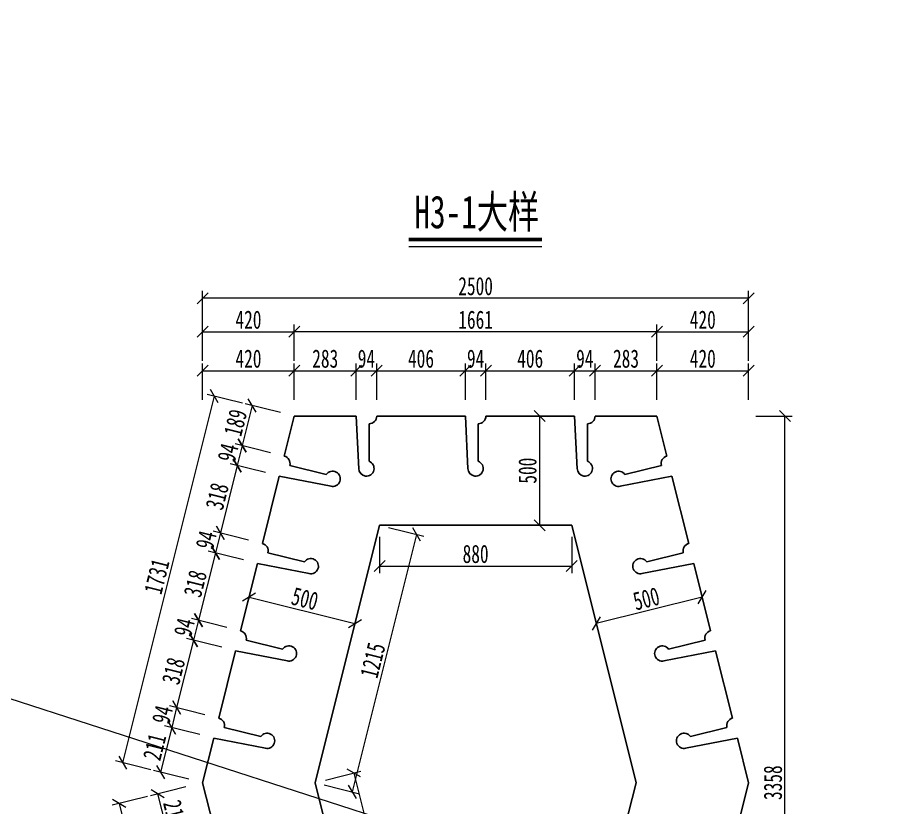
# Model space of a CAD drawing. Header units: millimetres. Extents: x -411717 to -116098, y 0 to 693159.
# Drawn here: x -178151 to -174197, y 381032 to 384653 of the extents above; entities that cross this region are included whole.
import ezdxf

# ---------------------------------------------------------------- set-up
doc = ezdxf.new("R2010")
doc.units = ezdxf.units.MM
doc.header["$LTSCALE"] = 2
doc.header["$PDMODE"] = 3
doc.header["$PDSIZE"] = -10
doc.layers.get('Defpoints').update_dxf_attribs({"color": 8, "lineweight": 9})
for name, color, linetype, lineweight in [('加粗线', 6, 'Continuous', 25), ('标注', 4, 'Continuous', 13), ('细线', 4, 'Continuous', 15), ('钢板粗线', 1, 'Continuous', 25)]:
    doc.layers.add(name, color=color, linetype=linetype, lineweight=lineweight)
doc.styles.add('111', font='仿宋_GB2312.ttf', dxfattribs={"width": 0.7})
doc.styles.get("Standard").update_dxf_attribs({"font": '仿宋_GB2312.ttf'})
doc.dimstyles.new('200', dxfattribs={"dimscale": 0, "dimtxt": 2.5, "dimasz": 1.5, "dimexe": 1, "dimexo": 1, "dimgap": 0.4, "dimtad": 1, "dimdec": 0, "dimdsep": 46, "dimtxsty": '111', "dimblk": 'OBLIQUE', "dimcen": 0, "dimclrd": 256, "dimclre": 256, "dimclrt": 256, "dimadec": 1, "dimazin": 2, "dimtfac": 1, "dimtdec": 0, "dimtmove": 2, "dimatfit": 3, "dimfxl": 4, "dimfxlon": 1, "dimtolj": 1, "dimlwd": -1, "dimlwe": -1, "dimarcsym": 0})

# ---------------------------------------------------------------- blocks, each defined once
blk = doc.blocks.new('_Oblique')
at = {"color": 0, "linetype": 'ByBlock', "lineweight": -2}
blk.add_line((-0.5, -0.5), (0.5, 0.5), dxfattribs=at)
blk = doc.blocks.new('*D279')
at = {"layer": 'Defpoints', "color": 0, "transparency": 16777216}
for p in [(-176928.4, 382642.6), (-177143.9, 382599.6), (-176951.2, 382551.4)]:
    blk.add_point(p, dxfattribs=at)
at = {"layer": '标注', "transparency": 16777216}
for p, q in [((-176991.7, 382658.4), (-177153.4, 382698.9)), ((-177121.1, 382690.8), (-177143.9, 382599.6)), ((-177014.5, 382567.2), (-177176.2, 382607.7))]:
    blk.add_line(p, q, dxfattribs=at)
at = {"layer": '标注', "transparency": 16777216, "xscale": 50.00000000000006, "yscale": 50.00000000000006, "zscale": 50.00000000000006}
for p, rotation in [((-177121.1, 382690.8), 75.96375653209934), ((-177143.9, 382599.6), 255.9637565320993)]:
    blk.add_blockref('_Oblique', p, dxfattribs=dict(at, rotation=rotation))
at = {"layer": '标注', "transparency": 16777216, "insert": (-177185.8, 382658.5), "char_height": 83.33, "attachment_point": 5, "rotation": 75.9638, "style": '111'}
blk.add_mtext('\\A1;94', dxfattribs=at)
blk = doc.blocks.new('*D280')
at = {"layer": 'Defpoints', "color": 0, "transparency": 16777216}
for p in [(-176951.2, 382551.4), (-177221.1, 382290.8), (-177028.4, 382242.6)]:
    blk.add_point(p, dxfattribs=at)
at = {"layer": '标注', "transparency": 16777216}
for p, q in [((-177143.9, 382599.6), (-177221.1, 382290.8)), ((-177014.5, 382567.2), (-177176.2, 382607.7)), ((-177091.7, 382258.4), (-177253.4, 382298.9))]:
    blk.add_line(p, q, dxfattribs=at)
at = {"layer": '标注', "transparency": 16777216, "xscale": 50.00000000000006, "yscale": 50.00000000000006, "zscale": 50.00000000000006}
for p, rotation in [((-177143.9, 382599.6), 75.96375653264778), ((-177221.1, 382290.8), 255.9637565326478)]:
    blk.add_blockref('_Oblique', p, dxfattribs=dict(at, rotation=rotation))
at = {"layer": '标注', "transparency": 16777216, "insert": (-177235.8, 382458.5), "char_height": 83.33, "attachment_point": 5, "rotation": 75.9638, "style": '111'}
blk.add_mtext('\\A1;318', dxfattribs=at)
blk = doc.blocks.new('*D281')
at = {"layer": 'Defpoints', "color": 0, "transparency": 16777216}
for p in [(-177028.4, 382242.6), (-177243.9, 382199.6), (-177051.2, 382151.4)]:
    blk.add_point(p, dxfattribs=at)
at = {"layer": '标注', "transparency": 16777216}
for p, q in [((-177091.7, 382258.4), (-177253.4, 382298.9)), ((-177221.1, 382290.8), (-177243.9, 382199.6)), ((-177114.5, 382167.2), (-177276.2, 382207.7))]:
    blk.add_line(p, q, dxfattribs=at)
at = {"layer": '标注', "transparency": 16777216, "xscale": 50.00000000000006, "yscale": 50.00000000000006, "zscale": 50.00000000000006}
for p, rotation in [((-177221.1, 382290.8), 75.9637565320907), ((-177243.9, 382199.6), 255.9637565320907)]:
    blk.add_blockref('_Oblique', p, dxfattribs=dict(at, rotation=rotation))
at = {"layer": '标注', "transparency": 16777216, "insert": (-177285.8, 382258.5), "char_height": 83.33, "attachment_point": 5, "rotation": 75.9638, "style": '111'}
blk.add_mtext('\\A1;94', dxfattribs=at)
blk = doc.blocks.new('*D282')
at = {"layer": 'Defpoints', "color": 0, "transparency": 16777216}
for p in [(-177051.2, 382151.4), (-177321.1, 381890.8), (-177128.4, 381842.6)]:
    blk.add_point(p, dxfattribs=at)
at = {"layer": '标注', "transparency": 16777216}
for p, q in [((-177243.9, 382199.6), (-177321.1, 381890.8)), ((-177114.5, 382167.2), (-177276.2, 382207.7)), ((-177191.7, 381858.4), (-177353.4, 381898.9))]:
    blk.add_line(p, q, dxfattribs=at)
at = {"layer": '标注', "transparency": 16777216, "xscale": 50.00000000000006, "yscale": 50.00000000000006, "zscale": 50.00000000000006}
for p, rotation in [((-177243.9, 382199.6), 75.9637565320684), ((-177321.1, 381890.8), 255.9637565320684)]:
    blk.add_blockref('_Oblique', p, dxfattribs=dict(at, rotation=rotation))
at = {"layer": '标注', "transparency": 16777216, "insert": (-177335.8, 382058.5), "char_height": 83.33, "attachment_point": 5, "rotation": 75.9638, "style": '111'}
blk.add_mtext('\\A1;318', dxfattribs=at)
blk = doc.blocks.new('*D283')
at = {"layer": 'Defpoints', "color": 0, "transparency": 16777216}
for p in [(-177128.4, 381842.6), (-177343.9, 381799.6), (-177151.2, 381751.4)]:
    blk.add_point(p, dxfattribs=at)
at = {"layer": '标注', "transparency": 16777216}
for p, q in [((-177191.7, 381858.4), (-177353.4, 381898.9)), ((-177321.1, 381890.8), (-177343.9, 381799.6)), ((-177214.5, 381767.2), (-177376.2, 381807.7))]:
    blk.add_line(p, q, dxfattribs=at)
at = {"layer": '标注', "transparency": 16777216, "xscale": 50.00000000000006, "yscale": 50.00000000000006, "zscale": 50.00000000000006}
for p, rotation in [((-177321.1, 381890.8), 75.96375653219398), ((-177343.9, 381799.6), 255.963756532194)]:
    blk.add_blockref('_Oblique', p, dxfattribs=dict(at, rotation=rotation))
at = {"layer": '标注', "transparency": 16777216, "insert": (-177385.8, 381858.5), "char_height": 83.33, "attachment_point": 5, "rotation": 75.9638, "style": '111'}
blk.add_mtext('\\A1;94', dxfattribs=at)
blk = doc.blocks.new('*D284')
at = {"layer": 'Defpoints', "color": 0, "transparency": 16777216}
for p in [(-177151.2, 381751.4), (-177421.1, 381490.8), (-177228.4, 381442.6)]:
    blk.add_point(p, dxfattribs=at)
at = {"layer": '标注', "transparency": 16777216}
for p, q in [((-177343.9, 381799.6), (-177421.1, 381490.8)), ((-177214.5, 381767.2), (-177376.2, 381807.7)), ((-177291.7, 381458.4), (-177453.4, 381498.9))]:
    blk.add_line(p, q, dxfattribs=at)
at = {"layer": '标注', "transparency": 16777216, "xscale": 50.00000000000006, "yscale": 50.00000000000006, "zscale": 50.00000000000006}
for p, rotation in [((-177343.9, 381799.6), 75.9637565320405), ((-177421.1, 381490.8), 255.9637565320405)]:
    blk.add_blockref('_Oblique', p, dxfattribs=dict(at, rotation=rotation))
at = {"layer": '标注', "transparency": 16777216, "insert": (-177435.8, 381658.5), "char_height": 83.33, "attachment_point": 5, "rotation": 75.9638, "style": '111'}
blk.add_mtext('\\A1;318', dxfattribs=at)
blk = doc.blocks.new('*D285')
at = {"layer": 'Defpoints', "color": 0, "transparency": 16777216}
for p in [(-177228.4, 381442.6), (-177443.9, 381399.6), (-177251.2, 381351.4)]:
    blk.add_point(p, dxfattribs=at)
at = {"layer": '标注', "transparency": 16777216}
for p, q in [((-177291.7, 381458.4), (-177453.4, 381498.9)), ((-177421.1, 381490.8), (-177443.9, 381399.6)), ((-177314.5, 381367.2), (-177476.2, 381407.7))]:
    blk.add_line(p, q, dxfattribs=at)
at = {"layer": '标注', "transparency": 16777216, "xscale": 50.00000000000006, "yscale": 50.00000000000006, "zscale": 50.00000000000006}
for p, rotation in [((-177421.1, 381490.8), 75.96375653208214), ((-177443.9, 381399.6), 255.9637565320821)]:
    blk.add_blockref('_Oblique', p, dxfattribs=dict(at, rotation=rotation))
at = {"layer": '标注', "transparency": 16777216, "insert": (-177485.8, 381458.5), "char_height": 83.33, "attachment_point": 5, "rotation": 75.9638, "style": '111'}
blk.add_mtext('\\A1;94', dxfattribs=at)
blk = doc.blocks.new('*D278')
at = {"layer": 'Defpoints', "color": 0, "transparency": 16777216}
for p in [(-177251.2, 381351.4), (-177495, 381195.2), (-177302.3, 381147)]:
    blk.add_point(p, dxfattribs=at)
at = {"layer": '标注', "transparency": 16777216}
for p, q in [((-177314.5, 381367.2), (-177476.2, 381407.7)), ((-177443.9, 381399.6), (-177495, 381195.2)), ((-177365.6, 381162.8), (-177527.3, 381203.3))]:
    blk.add_line(p, q, dxfattribs=at)
at = {"layer": '标注', "transparency": 16777216, "xscale": 50.00000000000006, "yscale": 50.00000000000006, "zscale": 50.00000000000006}
for p, rotation in [((-177443.9, 381399.6), 75.96375653207352), ((-177495, 381195.2), 255.9637565320735)]:
    blk.add_blockref('_Oblique', p, dxfattribs=dict(at, rotation=rotation))
at = {"layer": '标注', "transparency": 16777216, "insert": (-177522.8, 381310.7), "char_height": 83.33, "attachment_point": 5, "rotation": 75.9638, "style": '111'}
blk.add_mtext('\\A1;211', dxfattribs=at)
blk = doc.blocks.new('*D286')
at = {"layer": 'Defpoints', "color": 0, "transparency": 16777216}
for p in [(-177302.3, 381147), (-177251.2, 380942.6), (-177457.1, 380891.1)]:
    blk.add_point(p, dxfattribs=at)
at = {"layer": '标注', "transparency": 16777216}
for p, q in [((-177378.8, 381127.9), (-177540.5, 381087.4)), ((-177508.2, 381095.5), (-177457.1, 380891.1)), ((-177327.7, 380923.5), (-177489.4, 380883))]:
    blk.add_line(p, q, dxfattribs=at)
at = {"layer": '标注', "transparency": 16777216, "xscale": 49.99999999999993, "yscale": 49.99999999999993, "zscale": 49.99999999999993}
for p, rotation in [((-177508.2, 381095.5), 104.0362434674504), ((-177457.1, 380891.1), 284.0362434674504)]:
    blk.add_blockref('_Oblique', p, dxfattribs=dict(at, rotation=rotation))
at = {"layer": '标注', "transparency": 16777216, "insert": (-177429.3, 381006.7), "char_height": 83.33, "attachment_point": 5, "rotation": 284.0362, "style": '111'}
blk.add_mtext('\\A1;211', dxfattribs=at)
blk = doc.blocks.new('*D325')
at = {"layer": 'Defpoints', "color": 0, "transparency": 16777216}
for p in [(-176505.3, 383033.7), (-176599.3, 382826), (-176505.3, 382826)]:
    blk.add_point(p, dxfattribs=at)
at = {"layer": '标注', "transparency": 16777216}
for p, q in [((-176599.3, 382900.4), (-176599.3, 383067)), ((-176505.3, 382900.4), (-176505.3, 383067)), ((-176599.3, 383033.7), (-176505.3, 383033.7))]:
    blk.add_line(p, q, dxfattribs=at)
at = {"layer": '标注', "transparency": 16777216, "xscale": 50.00000000000006, "yscale": 50.00000000000006, "zscale": 50.00000000000006, "rotation": 180}
blk.add_blockref('_Oblique', (-176599.3, 383033.7), dxfattribs=at)
at = {"layer": '标注', "transparency": 16777216, "xscale": 50.00000000000006, "yscale": 50.00000000000006, "zscale": 50.00000000000006}
blk.add_blockref('_Oblique', (-176505.3, 383033.7), dxfattribs=at)
at = {"layer": '标注', "transparency": 16777216, "insert": (-176552.3, 383088.7), "char_height": 83.33, "attachment_point": 5, "style": '111'}
blk.add_mtext('\\A1;94', dxfattribs=at)
blk = doc.blocks.new('*D326')
at = {"layer": 'Defpoints', "color": 0, "transparency": 16777216}
for p in [(-176099.3, 383033.7), (-176505.3, 382826), (-176099.3, 382826)]:
    blk.add_point(p, dxfattribs=at)
at = {"layer": '标注', "transparency": 16777216}
for p, q in [((-176505.3, 382900.4), (-176505.3, 383067)), ((-176099.3, 382900.4), (-176099.3, 383067)), ((-176505.3, 383033.7), (-176099.3, 383033.7))]:
    blk.add_line(p, q, dxfattribs=at)
at = {"layer": '标注', "transparency": 16777216, "xscale": 50.00000000000006, "yscale": 50.00000000000006, "zscale": 50.00000000000006, "rotation": 180}
blk.add_blockref('_Oblique', (-176505.3, 383033.7), dxfattribs=at)
at = {"layer": '标注', "transparency": 16777216, "xscale": 50.00000000000006, "yscale": 50.00000000000006, "zscale": 50.00000000000006}
blk.add_blockref('_Oblique', (-176099.3, 383033.7), dxfattribs=at)
at = {"layer": '标注', "transparency": 16777216, "insert": (-176302.3, 383088.7), "char_height": 83.33, "attachment_point": 5, "style": '111'}
blk.add_mtext('\\A1;406', dxfattribs=at)
blk = doc.blocks.new('*D327')
at = {"layer": 'Defpoints', "color": 0, "transparency": 16777216}
for p in [(-176005.3, 383033.7), (-176099.3, 382826), (-176005.3, 382826)]:
    blk.add_point(p, dxfattribs=at)
at = {"layer": '标注', "transparency": 16777216}
for p, q in [((-176099.3, 382900.4), (-176099.3, 383067)), ((-176005.3, 382900.4), (-176005.3, 383067)), ((-176099.3, 383033.7), (-176005.3, 383033.7))]:
    blk.add_line(p, q, dxfattribs=at)
at = {"layer": '标注', "transparency": 16777216, "xscale": 50.00000000000006, "yscale": 50.00000000000006, "zscale": 50.00000000000006, "rotation": 180}
blk.add_blockref('_Oblique', (-176099.3, 383033.7), dxfattribs=at)
at = {"layer": '标注', "transparency": 16777216, "xscale": 50.00000000000006, "yscale": 50.00000000000006, "zscale": 50.00000000000006}
blk.add_blockref('_Oblique', (-176005.3, 383033.7), dxfattribs=at)
at = {"layer": '标注', "transparency": 16777216, "insert": (-176052.3, 383088.7), "char_height": 83.33, "attachment_point": 5, "style": '111'}
blk.add_mtext('\\A1;94', dxfattribs=at)
blk = doc.blocks.new('*D328')
at = {"layer": 'Defpoints', "color": 0, "transparency": 16777216}
for p in [(-175599.3, 383033.7), (-176005.3, 382826), (-175599.3, 382826)]:
    blk.add_point(p, dxfattribs=at)
at = {"layer": '标注', "transparency": 16777216}
for p, q in [((-176005.3, 382900.4), (-176005.3, 383067)), ((-175599.3, 382900.4), (-175599.3, 383067)), ((-176005.3, 383033.7), (-175599.3, 383033.7))]:
    blk.add_line(p, q, dxfattribs=at)
at = {"layer": '标注', "transparency": 16777216, "xscale": 50.00000000000006, "yscale": 50.00000000000006, "zscale": 50.00000000000006, "rotation": 180}
blk.add_blockref('_Oblique', (-176005.3, 383033.7), dxfattribs=at)
at = {"layer": '标注', "transparency": 16777216, "xscale": 50.00000000000006, "yscale": 50.00000000000006, "zscale": 50.00000000000006}
blk.add_blockref('_Oblique', (-175599.3, 383033.7), dxfattribs=at)
at = {"layer": '标注', "transparency": 16777216, "insert": (-175802.3, 383088.7), "char_height": 83.33, "attachment_point": 5, "style": '111'}
blk.add_mtext('\\A1;406', dxfattribs=at)
blk = doc.blocks.new('*D329')
at = {"layer": 'Defpoints', "color": 0, "transparency": 16777216}
for p in [(-175505.3, 383033.7), (-175599.3, 382826), (-175505.3, 382826)]:
    blk.add_point(p, dxfattribs=at)
at = {"layer": '标注', "transparency": 16777216}
for p, q in [((-175599.3, 382900.4), (-175599.3, 383067)), ((-175505.3, 382900.4), (-175505.3, 383067)), ((-175599.3, 383033.7), (-175505.3, 383033.7))]:
    blk.add_line(p, q, dxfattribs=at)
at = {"layer": '标注', "transparency": 16777216, "xscale": 50.00000000000006, "yscale": 50.00000000000006, "zscale": 50.00000000000006, "rotation": 180}
blk.add_blockref('_Oblique', (-175599.3, 383033.7), dxfattribs=at)
at = {"layer": '标注', "transparency": 16777216, "xscale": 50.00000000000006, "yscale": 50.00000000000006, "zscale": 50.00000000000006}
blk.add_blockref('_Oblique', (-175505.3, 383033.7), dxfattribs=at)
at = {"layer": '标注', "transparency": 16777216, "insert": (-175552.3, 383088.7), "char_height": 83.33, "attachment_point": 5, "style": '111'}
blk.add_mtext('\\A1;94', dxfattribs=at)
blk = doc.blocks.new('*D361')
at = {"layer": 'Defpoints', "color": 0, "transparency": 16777216}
for p in [(-176882.5, 382826), (-177121.1, 382690.8), (-176928.4, 382642.6)]:
    blk.add_point(p, dxfattribs=at)
at = {"layer": '标注', "transparency": 16777216}
for p, q in [((-177075.2, 382874.2), (-177121.1, 382690.8)), ((-176945.9, 382841.8), (-177107.5, 382882.3)), ((-176991.7, 382658.4), (-177153.4, 382698.9))]:
    blk.add_line(p, q, dxfattribs=at)
at = {"layer": '标注', "transparency": 16777216, "xscale": 49.99999999999993, "yscale": 49.99999999999993, "zscale": 49.99999999999993}
for p, rotation in [((-177075.2, 382874.2), 75.96375653206073), ((-177121.1, 382690.8), 255.9637565320607)]:
    blk.add_blockref('_Oblique', p, dxfattribs=dict(at, rotation=rotation))
at = {"layer": '标注', "transparency": 16777216, "insert": (-177151.5, 382795.8), "char_height": 83.33, "attachment_point": 5, "rotation": 75.9638, "style": '111'}
blk.add_mtext('\\A1;189', dxfattribs=at)
blk = doc.blocks.new('*D362')
at = {"layer": 'Defpoints', "color": 0, "transparency": 16777216}
for p in [(-176882.5, 382826), (-177668.4, 381238.5), (-177302.3, 381147)]:
    blk.add_point(p, dxfattribs=at)
at = {"layer": '标注', "transparency": 16777216}
for p, q in [((-177248.7, 382917.5), (-177668.4, 381238.5)), ((-177119.3, 382885.2), (-177281, 382925.6)), ((-177539.1, 381206.2), (-177700.8, 381246.6))]:
    blk.add_line(p, q, dxfattribs=at)
at = {"layer": '标注', "transparency": 16777216, "xscale": 49.99999999999993, "yscale": 49.99999999999993, "zscale": 49.99999999999993}
for p, rotation in [((-177248.7, 382917.5), 75.96375653207264), ((-177668.4, 381238.5), 255.9637565320726)]:
    blk.add_blockref('_Oblique', p, dxfattribs=dict(at, rotation=rotation))
at = {"layer": '标注', "transparency": 16777216, "insert": (-177511.9, 382091.4), "char_height": 83.33, "attachment_point": 5, "rotation": 75.9638, "style": '111'}
blk.add_mtext('\\A1;1731', dxfattribs=at)
blk = doc.blocks.new('*D363')
at = {"layer": 'Defpoints', "color": 0, "transparency": 16777216}
for p in [(-177302.3, 381147), (-176882.5, 379468), (-177264.5, 379372.5)]:
    blk.add_point(p, dxfattribs=at)
at = {"layer": '标注', "transparency": 16777216}
for p, q in [((-177554.9, 381083.8), (-177716.6, 381043.4)), ((-177684.3, 381051.5), (-177264.5, 379372.5)), ((-177135.1, 379404.8), (-177296.8, 379364.4))]:
    blk.add_line(p, q, dxfattribs=at)
at = {"layer": '标注', "transparency": 16777216, "xscale": 49.99999999999993, "yscale": 49.99999999999993, "zscale": 49.99999999999993}
for p, rotation in [((-177684.3, 381051.5), 104.0362434679265), ((-177264.5, 379372.5), 284.0362434679265)]:
    blk.add_blockref('_Oblique', p, dxfattribs=dict(at, rotation=rotation))
at = {"layer": '标注', "transparency": 16777216, "insert": (-177421, 380225.4), "char_height": 83.33, "attachment_point": 5, "rotation": 284.0362, "style": '111'}
blk.add_mtext('\\A1;1731', dxfattribs=at)
blk = doc.blocks.new('*D368')
at = {"layer": 'Defpoints', "color": 0, "transparency": 16777216}
for p in [(-176882.5, 383033.7), (-176882.5, 382826), (-177302.3, 381147)]:
    blk.add_point(p, dxfattribs=at)
at = {"layer": '标注', "transparency": 16777216}
for p, q in [((-177302.3, 382900.4), (-177302.3, 383067)), ((-176882.5, 382900.4), (-176882.5, 383067)), ((-177302.3, 383033.7), (-176882.5, 383033.7))]:
    blk.add_line(p, q, dxfattribs=at)
at = {"layer": '标注', "transparency": 16777216, "xscale": 49.99999999999993, "yscale": 49.99999999999993, "zscale": 49.99999999999993, "rotation": 180}
blk.add_blockref('_Oblique', (-177302.3, 383033.7), dxfattribs=at)
at = {"layer": '标注', "transparency": 16777216, "xscale": 49.99999999999993, "yscale": 49.99999999999993, "zscale": 49.99999999999993}
blk.add_blockref('_Oblique', (-176882.5, 383033.7), dxfattribs=at)
at = {"layer": '标注', "transparency": 16777216, "insert": (-177092.4, 383088.7), "char_height": 83.33, "attachment_point": 5, "style": '111'}
blk.add_mtext('\\A1;420', dxfattribs=at)
blk = doc.blocks.new('*D369')
at = {"layer": 'Defpoints', "color": 0, "transparency": 16777216}
for p in [(-176599.3, 383033.7), (-176882.5, 382826), (-176599.3, 382826)]:
    blk.add_point(p, dxfattribs=at)
at = {"layer": '标注', "transparency": 16777216}
for p, q in [((-176882.5, 382900.4), (-176882.5, 383067)), ((-176599.3, 382900.4), (-176599.3, 383067)), ((-176882.5, 383033.7), (-176599.3, 383033.7))]:
    blk.add_line(p, q, dxfattribs=at)
at = {"layer": '标注', "transparency": 16777216, "xscale": 49.99999999999993, "yscale": 49.99999999999993, "zscale": 49.99999999999993, "rotation": 180}
blk.add_blockref('_Oblique', (-176882.5, 383033.7), dxfattribs=at)
at = {"layer": '标注', "transparency": 16777216, "xscale": 49.99999999999993, "yscale": 49.99999999999993, "zscale": 49.99999999999993}
blk.add_blockref('_Oblique', (-176599.3, 383033.7), dxfattribs=at)
at = {"layer": '标注', "transparency": 16777216, "insert": (-176740.9, 383088.7), "char_height": 83.33, "attachment_point": 5, "style": '111'}
blk.add_mtext('\\A1;283', dxfattribs=at)
blk = doc.blocks.new('*D370')
at = {"layer": 'Defpoints', "color": 0, "transparency": 16777216}
for p in [(-175222, 383033.7), (-175505.3, 382826), (-175222, 382826)]:
    blk.add_point(p, dxfattribs=at)
at = {"layer": '标注', "transparency": 16777216}
for p, q in [((-175505.3, 382900.4), (-175505.3, 383067)), ((-175222, 382900.4), (-175222, 383067)), ((-175505.3, 383033.7), (-175222, 383033.7))]:
    blk.add_line(p, q, dxfattribs=at)
at = {"layer": '标注', "transparency": 16777216, "xscale": 49.99999999999993, "yscale": 49.99999999999993, "zscale": 49.99999999999993, "rotation": 180}
blk.add_blockref('_Oblique', (-175505.3, 383033.7), dxfattribs=at)
at = {"layer": '标注', "transparency": 16777216, "xscale": 49.99999999999993, "yscale": 49.99999999999993, "zscale": 49.99999999999993}
blk.add_blockref('_Oblique', (-175222, 383033.7), dxfattribs=at)
at = {"layer": '标注', "transparency": 16777216, "insert": (-175363.6, 383088.7), "char_height": 83.33, "attachment_point": 5, "style": '111'}
blk.add_mtext('\\A1;283', dxfattribs=at)
blk = doc.blocks.new('*D371')
at = {"layer": 'Defpoints', "color": 0, "transparency": 16777216}
for p in [(-176882.5, 383212.1), (-176882.5, 382826), (-175222, 382826)]:
    blk.add_point(p, dxfattribs=at)
at = {"layer": '标注', "transparency": 16777216}
for p, q in [((-176882.5, 383078.8), (-176882.5, 383245.4)), ((-175222, 383078.8), (-175222, 383245.4)), ((-175222, 383212.1), (-176882.5, 383212.1))]:
    blk.add_line(p, q, dxfattribs=at)
at = {"layer": '标注', "transparency": 16777216, "xscale": 49.99999999999993, "yscale": 49.99999999999993, "zscale": 49.99999999999993, "rotation": 180}
blk.add_blockref('_Oblique', (-176882.5, 383212.1), dxfattribs=at)
at = {"layer": '标注', "transparency": 16777216, "xscale": 49.99999999999993, "yscale": 49.99999999999993, "zscale": 49.99999999999993}
blk.add_blockref('_Oblique', (-175222, 383212.1), dxfattribs=at)
at = {"layer": '标注', "transparency": 16777216, "insert": (-176052.3, 383267.1), "char_height": 83.33, "attachment_point": 5, "style": '111'}
blk.add_mtext('\\A1;1661', dxfattribs=at)
blk = doc.blocks.new('*D372')
at = {"layer": 'Defpoints', "color": 0, "transparency": 16777216}
for p in [(-177302.3, 383365.7), (-177302.3, 381147), (-174802.3, 381147)]:
    blk.add_point(p, dxfattribs=at)
at = {"layer": '标注', "transparency": 16777216}
for p, q in [((-177302.3, 383232.4), (-177302.3, 383399.1)), ((-174802.3, 383232.4), (-174802.3, 383399.1)), ((-174802.3, 383365.7), (-177302.3, 383365.7))]:
    blk.add_line(p, q, dxfattribs=at)
at = {"layer": '标注', "transparency": 16777216, "xscale": 49.99999999999993, "yscale": 49.99999999999993, "zscale": 49.99999999999993, "rotation": 180}
blk.add_blockref('_Oblique', (-177302.3, 383365.7), dxfattribs=at)
at = {"layer": '标注', "transparency": 16777216, "xscale": 49.99999999999993, "yscale": 49.99999999999993, "zscale": 49.99999999999993}
blk.add_blockref('_Oblique', (-174802.3, 383365.7), dxfattribs=at)
at = {"layer": '标注', "transparency": 16777216, "insert": (-176052.3, 383420.7), "char_height": 83.33, "attachment_point": 5, "style": '111'}
blk.add_mtext('\\A1;2500', dxfattribs=at)
blk = doc.blocks.new('*D373')
at = {"layer": 'Defpoints', "color": 0, "transparency": 16777216}
for p in [(-176882.5, 383212.1), (-176882.5, 383004.4), (-177302.3, 381325.4)]:
    blk.add_point(p, dxfattribs=at)
at = {"layer": '标注', "transparency": 16777216}
for p, q in [((-177302.3, 383078.8), (-177302.3, 383245.4)), ((-176882.5, 383078.8), (-176882.5, 383245.4)), ((-177302.3, 383212.1), (-176882.5, 383212.1))]:
    blk.add_line(p, q, dxfattribs=at)
at = {"layer": '标注', "transparency": 16777216, "xscale": 49.99999999999993, "yscale": 49.99999999999993, "zscale": 49.99999999999993, "rotation": 180}
blk.add_blockref('_Oblique', (-177302.3, 383212.1), dxfattribs=at)
at = {"layer": '标注', "transparency": 16777216, "xscale": 49.99999999999993, "yscale": 49.99999999999993, "zscale": 49.99999999999993}
blk.add_blockref('_Oblique', (-176882.5, 383212.1), dxfattribs=at)
at = {"layer": '标注', "transparency": 16777216, "insert": (-177092.4, 383267.1), "char_height": 83.33, "attachment_point": 5, "style": '111'}
blk.add_mtext('\\A1;420', dxfattribs=at)
blk = doc.blocks.new('*D374')
at = {"layer": 'Defpoints', "color": 0, "transparency": 16777216}
for p in [(-174802.3, 383033.7), (-174802.3, 382826), (-175222, 381147)]:
    blk.add_point(p, dxfattribs=at)
at = {"layer": '标注', "transparency": 16777216}
for p, q in [((-175222, 382900.4), (-175222, 383067)), ((-174802.3, 382900.4), (-174802.3, 383067)), ((-175222, 383033.7), (-174802.3, 383033.7))]:
    blk.add_line(p, q, dxfattribs=at)
at = {"layer": '标注', "transparency": 16777216, "xscale": 49.99999999999993, "yscale": 49.99999999999993, "zscale": 49.99999999999993, "rotation": 180}
blk.add_blockref('_Oblique', (-175222, 383033.7), dxfattribs=at)
at = {"layer": '标注', "transparency": 16777216, "xscale": 49.99999999999993, "yscale": 49.99999999999993, "zscale": 49.99999999999993}
blk.add_blockref('_Oblique', (-174802.3, 383033.7), dxfattribs=at)
at = {"layer": '标注', "transparency": 16777216, "insert": (-175012.1, 383088.7), "char_height": 83.33, "attachment_point": 5, "style": '111'}
blk.add_mtext('\\A1;420', dxfattribs=at)
blk = doc.blocks.new('*D375')
at = {"layer": 'Defpoints', "color": 0, "transparency": 16777216}
for p in [(-174802.3, 383212.1), (-174802.3, 383004.4), (-175222, 381325.4)]:
    blk.add_point(p, dxfattribs=at)
at = {"layer": '标注', "transparency": 16777216}
for p, q in [((-175222, 383078.8), (-175222, 383245.4)), ((-174802.3, 383078.8), (-174802.3, 383245.4)), ((-175222, 383212.1), (-174802.3, 383212.1))]:
    blk.add_line(p, q, dxfattribs=at)
at = {"layer": '标注', "transparency": 16777216, "xscale": 49.99999999999993, "yscale": 49.99999999999993, "zscale": 49.99999999999993, "rotation": 180}
blk.add_blockref('_Oblique', (-175222, 383212.1), dxfattribs=at)
at = {"layer": '标注', "transparency": 16777216, "xscale": 49.99999999999993, "yscale": 49.99999999999993, "zscale": 49.99999999999993}
blk.add_blockref('_Oblique', (-174802.3, 383212.1), dxfattribs=at)
at = {"layer": '标注', "transparency": 16777216, "insert": (-175012.1, 383267.1), "char_height": 83.33, "attachment_point": 5, "style": '111'}
blk.add_mtext('\\A1;420', dxfattribs=at)
blk = doc.blocks.new('*D376')
at = {"layer": 'Defpoints', "color": 0, "transparency": 16777216}
for p in [(-176492.1, 382326), (-175612.4, 382326), (-175612.4, 382139.3)]:
    blk.add_point(p, dxfattribs=at)
at = {"layer": '标注', "transparency": 16777216}
for p, q in [((-176492.1, 382272.7), (-176492.1, 382106)), ((-175612.4, 382272.7), (-175612.4, 382106)), ((-176492.1, 382139.3), (-175612.4, 382139.3))]:
    blk.add_line(p, q, dxfattribs=at)
at = {"layer": '标注', "transparency": 16777216, "xscale": 49.99999999999993, "yscale": 49.99999999999993, "zscale": 49.99999999999993, "rotation": 180}
blk.add_blockref('_Oblique', (-176492.1, 382139.3), dxfattribs=at)
at = {"layer": '标注', "transparency": 16777216, "xscale": 49.99999999999993, "yscale": 49.99999999999993, "zscale": 49.99999999999993}
blk.add_blockref('_Oblique', (-175612.4, 382139.3), dxfattribs=at)
at = {"layer": '标注', "transparency": 16777216, "insert": (-176052.3, 382194.3), "char_height": 83.33, "attachment_point": 5, "style": '111'}
blk.add_mtext('\\A1;880', dxfattribs=at)
blk = doc.blocks.new('*D377')
at = {"layer": 'Defpoints', "color": 0, "transparency": 16777216}
for p in [(-175802.3, 382826), (-175802.3, 382326), (-175759.3, 382326)]:
    blk.add_point(p, dxfattribs=at)
at = {"layer": '标注', "transparency": 16777216}
for p, q in [((-175768.9, 382826), (-175726, 382826)), ((-175759.3, 382826), (-175759.3, 382326)), ((-175768.9, 382326), (-175726, 382326))]:
    blk.add_line(p, q, dxfattribs=at)
at = {"layer": '标注', "transparency": 16777216, "xscale": 49.99999999999993, "yscale": 49.99999999999993, "zscale": 49.99999999999993}
for p, rotation in [((-175759.3, 382826), 90), ((-175759.3, 382326), 270)]:
    blk.add_blockref('_Oblique', p, dxfattribs=dict(at, rotation=rotation))
at = {"layer": '标注', "transparency": 16777216, "insert": (-175814.3, 382576), "char_height": 83.33, "attachment_point": 5, "rotation": 90, "style": '111'}
blk.add_mtext('\\A1;500', dxfattribs=at)
blk = doc.blocks.new('*D378')
at = {"layer": 'Defpoints', "color": 0, "transparency": 16777216}
for p in [(-176492.1, 382326), (-176786.9, 381147), (-176617.1, 381104.6)]:
    blk.add_point(p, dxfattribs=at)
at = {"layer": '标注', "transparency": 16777216}
for p, q in [((-176451.7, 382315.9), (-176290, 382275.5)), ((-176322.3, 382283.6), (-176617.1, 381104.6)), ((-176746.4, 381136.9), (-176584.7, 381096.5))]:
    blk.add_line(p, q, dxfattribs=at)
at = {"layer": '标注', "transparency": 16777216, "xscale": 49.99999999999993, "yscale": 49.99999999999993, "zscale": 49.99999999999993}
for p, rotation in [((-176322.3, 382283.6), 75.96375653207352), ((-176617.1, 381104.6), 255.9637565320735)]:
    blk.add_blockref('_Oblique', p, dxfattribs=dict(at, rotation=rotation))
at = {"layer": '标注', "transparency": 16777216, "insert": (-176523, 381707.4), "char_height": 83.33, "attachment_point": 5, "rotation": 75.9638, "style": '111'}
blk.add_mtext('\\A1;1215', dxfattribs=at)
blk = doc.blocks.new('*D379')
at = {"layer": 'Defpoints', "color": 0, "transparency": 16777216}
for p in [(-176786.9, 381147), (-176314.8, 380012.3), (-176492.1, 379968)]:
    blk.add_point(p, dxfattribs=at)
at = {"layer": '标注', "transparency": 16777216}
for p, q in [((-176738.9, 381159), (-176577.2, 381199.4)), ((-176609.5, 381191.3), (-176314.8, 380012.3)), ((-176444.1, 379980), (-176282.5, 380020.4))]:
    blk.add_line(p, q, dxfattribs=at)
at = {"layer": '标注', "transparency": 16777216, "xscale": 49.99999999999993, "yscale": 49.99999999999993, "zscale": 49.99999999999993}
for p, rotation in [((-176609.5, 381191.3), 104.0362434679265), ((-176314.8, 380012.3), 284.0362434679265)]:
    blk.add_blockref('_Oblique', p, dxfattribs=dict(at, rotation=rotation))
at = {"layer": '标注', "transparency": 16777216, "insert": (-176408.8, 380615.2), "char_height": 83.33, "attachment_point": 5, "rotation": 284.0362, "style": '111'}
blk.add_mtext('\\A1;1215', dxfattribs=at)
blk = doc.blocks.new('*D384')
at = {"layer": 'Defpoints', "color": 0, "transparency": 16777216}
for p in [(-177089.8, 381997), (-176604.7, 381875.7), (-176604.7, 381875.7)]:
    blk.add_point(p, dxfattribs=at)
at = {"layer": '标注', "transparency": 16777216}
for p, q in [((-177089.8, 381997), (-177097.9, 381964.7)), ((-177089.8, 381997), (-176604.7, 381875.7)), ((-176604.7, 381875.7), (-176612.8, 381843.4))]:
    blk.add_line(p, q, dxfattribs=at)
at = {"layer": '标注', "transparency": 16777216, "xscale": 49.99999999999993, "yscale": 49.99999999999993, "zscale": 49.99999999999993}
for p, rotation in [((-177089.8, 381997), 165.9637565320808), ((-176604.7, 381875.7), 345.9637565320808)]:
    blk.add_blockref('_Oblique', p, dxfattribs=dict(at, rotation=rotation))
at = {"layer": '标注', "transparency": 16777216, "insert": (-176833.9, 381989.7), "char_height": 83.33, "attachment_point": 5, "rotation": 345.9638, "style": '111'}
blk.add_mtext('\\A1;500', dxfattribs=at)
blk = doc.blocks.new('*D385')
at = {"layer": 'Defpoints', "color": 0, "transparency": 16777216}
for p in [(-175014.8, 381997), (-175499.8, 381875.7), (-175499.8, 381875.7)]:
    blk.add_point(p, dxfattribs=at)
at = {"layer": '标注', "transparency": 16777216}
for p, q in [((-175014.8, 381997), (-175499.8, 381875.7)), ((-175014.8, 381997), (-175006.7, 381964.7)), ((-175499.8, 381875.7), (-175491.8, 381843.4))]:
    blk.add_line(p, q, dxfattribs=at)
at = {"layer": '标注', "transparency": 16777216, "xscale": 49.99999999999993, "yscale": 49.99999999999993, "zscale": 49.99999999999993}
for p, rotation in [((-175014.8, 381997), 14.03624346791841), ((-175499.8, 381875.7), 194.0362434679184)]:
    blk.add_blockref('_Oblique', p, dxfattribs=dict(at, rotation=rotation))
at = {"layer": '标注', "transparency": 16777216, "insert": (-175270.6, 381989.7), "char_height": 83.33, "attachment_point": 5, "rotation": 14.0362, "style": '111'}
blk.add_mtext('\\A1;500', dxfattribs=at)
blk = doc.blocks.new('*D439')
at = {"layer": 'Defpoints', "color": 0, "transparency": 16777216}
for p in [(-175363.6, 382826), (-174635.8, 382826), (-175438.6, 379468)]:
    blk.add_point(p, dxfattribs=at)
at = {"layer": '标注', "transparency": 16777216}
for p, q in [((-174769.2, 382826), (-174602.5, 382826)), ((-174635.8, 379468), (-174635.8, 382826)), ((-174769.2, 379468), (-174602.5, 379468))]:
    blk.add_line(p, q, dxfattribs=at)
at = {"layer": '标注', "transparency": 16777216, "xscale": 50.00000000000007, "yscale": 50.00000000000007, "zscale": 50.00000000000007}
for p, rotation in [((-174635.8, 382826), 90), ((-174635.8, 379468), 270)]:
    blk.add_blockref('_Oblique', p, dxfattribs=dict(at, rotation=rotation))
at = {"layer": '标注', "transparency": 16777216, "insert": (-174690.8, 381147), "char_height": 83.33, "attachment_point": 5, "rotation": 90, "style": '111'}
blk.add_mtext('\\A1;3358', dxfattribs=at)

msp = doc.modelspace()

# ---------------------------------------------------------------- linework, layer by layer
at = {"layer": '加粗线', "ltscale": 100, "const_width": 16.7}
msp.add_lwpolyline([(-176358.2, 383635.3), (-175748.6, 383635.3)], dxfattribs=at)
at = {"layer": '标注'}
msp.add_line((-187846.3, 384652.7), (-169850.7, 378840.3), dxfattribs=at)
at = {"layer": '细线', "ltscale": 100, "const_width": 5}
msp.add_lwpolyline([(-176358.2, 383601.9), (-175748.6, 383601.9)], dxfattribs=at)
at = {"layer": '钢板粗线'}
for p, q in [((-176882.5, 382826), (-176928.4, 382642.6)), ((-176882.5, 382826), (-176599.3, 382826)), ((-176599.3, 382826), (-176587.2, 382584.3)), ((-176505.3, 382826), (-176099.3, 382826)), ((-176099.3, 382826), (-176087.2, 382584.3)), ((-176005.3, 382826), (-175599.3, 382826)), ((-175599.3, 382826), (-175587.2, 382584.3)), ((-175505.3, 382826), (-175222, 382826)), ((-175222, 382826), (-175176.2, 382642.6)), ((-176540.3, 382791), (-176540.3, 382618.9)), ((-176040.3, 382791), (-176040.3, 382618.9)), ((-175540.3, 382791), (-175540.3, 382618.9)), ((-176902.9, 382600.2), (-176735.9, 382558.4)), ((-175201.6, 382600.2), (-175368.6, 382558.4)), ((-176951.2, 382551.4), (-177028.4, 382242.6)), ((-176951.2, 382551.4), (-176713.7, 382504.5)), ((-175153.4, 382551.4), (-175390.8, 382504.5)), ((-175153.4, 382551.4), (-175076.2, 382242.6)), ((-176492.1, 382326), (-176786.9, 381147)), ((-176492.1, 382326), (-175612.4, 382326)), ((-175612.4, 382326), (-175317.7, 381147)), ((-177002.9, 382200.2), (-176835.9, 382158.4)), ((-175101.6, 382200.2), (-175268.6, 382158.4)), ((-177051.2, 382151.4), (-177128.4, 381842.6)), ((-177051.2, 382151.4), (-176813.7, 382104.5)), ((-175053.4, 382151.4), (-175290.8, 382104.5)), ((-175053.4, 382151.4), (-174976.2, 381842.6)), ((-177102.9, 381800.2), (-176935.9, 381758.4)), ((-175001.6, 381800.2), (-175168.6, 381758.4)), ((-177151.2, 381751.4), (-177228.4, 381442.6)), ((-177151.2, 381751.4), (-176913.7, 381704.5)), ((-174953.4, 381751.4), (-175190.8, 381704.5)), ((-174953.4, 381751.4), (-174876.2, 381442.6)), ((-177202.9, 381400.2), (-177035.9, 381358.4)), ((-174901.6, 381400.2), (-175068.6, 381358.4)), ((-177251.2, 381351.4), (-177302.3, 381147)), ((-177251.2, 381351.4), (-177013.7, 381304.5)), ((-174853.4, 381351.4), (-175090.8, 381304.5)), ((-174853.4, 381351.4), (-174802.3, 381147)), ((-177251.2, 380942.6), (-177302.3, 381147)), ((-176492.1, 379968), (-176786.9, 381147)), ((-175612.4, 379968), (-175317.7, 381147)), ((-174853.4, 380942.6), (-174802.3, 381147))]:
    msp.add_line(p, q, dxfattribs=at)
for centre, start, end in [((-176540.3, 382826), 270, 0), ((-176040.3, 382826), 270, 0), ((-175540.3, 382826), 270, 0), ((-176936.9, 382608.6), 345.9638, 75.9638), ((-175167.7, 382608.6), 104.0362, 194.0362), ((-176552.3, 382586), 180, 69.949), ((-176052.3, 382586), 180, 69.949), ((-175552.3, 382586), 180, 69.949), ((-176706.9, 382538.8), 255.9638, 145.9127), ((-175397.6, 382538.8), 34.0873, 284.0362), ((-177036.9, 382208.6), 345.9638, 75.9638), ((-175067.7, 382208.6), 104.0362, 194.0362), ((-176806.9, 382138.8), 255.9638, 145.9127), ((-175297.6, 382138.8), 34.0873, 284.0362), ((-177136.9, 381808.6), 345.9638, 75.9638), ((-174967.7, 381808.6), 104.0362, 194.0362), ((-176906.9, 381738.8), 255.9638, 145.9127), ((-175197.6, 381738.8), 34.0873, 284.0362), ((-177236.9, 381408.6), 345.9638, 75.9638), ((-174867.7, 381408.6), 104.0362, 194.0362), ((-177006.9, 381338.8), 255.9638, 145.9127), ((-175097.6, 381338.8), 34.0873, 284.0362)]:
    msp.add_arc(centre, 35, start, end, dxfattribs=at)

# ---------------------------------------------------------------- texts
at = {"width": 0.7}
msp.add_text('H3-1大样', height=150, dxfattribs=at).set_placement((-176332.7, 383686.3))

# ---------------------------------------------------------------- dimensions: what is measured, and where the dimension line sits
at = {"layer": '标注'}
for base, p1, p2, picture, middle in [((-177302.3, 383365.7), (-174802.3, 381147), (-177302.3, 381147), '*D372', (-176052.3, 383420.7)), ((-176882.5, 383212.1), (-177302.3, 381325.4), (-176882.5, 383004.4), '*D373', (-177092.4, 383267.1)), ((-176882.5210717, 383212.1154253), (-175222.0210717, 382826.0062171), (-176882.5210717, 382826.0062171), '*D371', (-176052.2710717, 383267.1154253)), ((-174802.3, 383212.1), (-175222, 381325.4), (-174802.3, 383004.4), '*D375', (-175012.1, 383267.1)), ((-176882.5, 383033.7), (-177302.3, 381147), (-176882.5, 382826), '*D368', (-177092.4, 383088.7)), ((-176599.3, 383033.7), (-176882.5, 382826), (-176599.3, 382826), '*D369', (-176740.9, 383088.7)), ((-176505.3, 383033.7), (-176599.3, 382826), (-176505.3, 382826), '*D325', (-176552.3, 383088.7)), ((-176099.3, 383033.7), (-176505.3, 382826), (-176099.3, 382826), '*D326', (-176302.3, 383088.7)), ((-176005.3, 383033.7), (-176099.3, 382826), (-176005.3, 382826), '*D327', (-176052.3, 383088.7)), ((-175599.3, 383033.7), (-176005.3, 382826), (-175599.3, 382826), '*D328', (-175802.3, 383088.7)), ((-175505.3, 383033.7), (-175599.3, 382826), (-175505.3, 382826), '*D329', (-175552.3, 383088.7)), ((-175222, 383033.7), (-175505.3, 382826), (-175222, 382826), '*D370', (-175363.6, 383088.7)), ((-174802.3, 383033.7), (-175222, 381147), (-174802.3, 382826), '*D374', (-175012.1, 383088.7)), ((-175612.4, 382139.3), (-176492.1, 382326), (-175612.4, 382326), '*D376', (-176052.3, 382194.3))]:
    dim = msp.add_linear_dim(base=base, p1=p1, p2=p2, dimstyle='200', override={"dimscale": 33.333333, "dimadec": 3, "dimarcsym": 1}, dxfattribs=at)
    dim.commit()
    dim.dimension.update_dxf_attribs({"geometry": picture, "text_midpoint": middle})
for p1, p2, distance, picture, middle in [((-176882.5, 382826), (-177302.3, 381147), -377.4, '*D362', (-177511.9, 382091.4)), ((-176882.5, 382826), (-176928.4, 382642.6), -198.6, '*D361', (-177151.5, 382795.8)), ((-176928.4, 382642.6), (-176951.2, 382551.4), -198.6, '*D279', (-177185.8, 382658.5)), ((-176951.2, 382551.4), (-177028.4, 382242.6), -198.6, '*D280', (-177235.8, 382458.5)), ((-177028.4, 382242.6), (-177051.2, 382151.4), -198.6, '*D281', (-177285.8, 382258.5)), ((-176492.1, 382326), (-176786.9, 381147), 175, '*D378', (-176523, 381707.4)), ((-177051.2, 382151.4), (-177128.4, 381842.6), -198.6, '*D282', (-177335.8, 382058.5)), ((-177089.8, 381997), (-176604.7, 381875.7), 0, '*D384', (-176833.9, 381989.7)), ((-175014.8, 381997), (-175499.8, 381875.7), 0, '*D385', (-175270.6, 381989.7)), ((-177128.4, 381842.6), (-177151.2, 381751.4), -198.6, '*D283', (-177385.8, 381858.5)), ((-177151.2, 381751.4), (-177228.4, 381442.6), -198.6, '*D284', (-177435.8, 381658.5)), ((-177228.4, 381442.6), (-177251.2, 381351.4), -198.6, '*D285', (-177485.8, 381458.5)), ((-177251.2, 381351.4), (-177302.3, 381147), -198.6, '*D278', (-177522.8, 381310.7)), ((-176786.9, 381147), (-176492.1, 379968), 182.8, '*D379', (-176408.8, 380615.2)), ((-177302.3, 381147), (-176882.5, 379468), -393.7, '*D363', (-177421, 380225.4)), ((-177302.3, 381147), (-177251.2, 380942.6), -212.2, '*D286', (-177429.3, 381006.7))]:
    dim = msp.add_aligned_dim(p1=p1, p2=p2, distance=distance, dimstyle='200', override={"dimscale": 33.333333, "dimadec": 3, "dimarcsym": 1}, dxfattribs=at)
    dim.commit()
    dim.dimension.update_dxf_attribs({"geometry": picture, "text_midpoint": middle})
for base, p1, p2, picture, middle in [((-175759.3, 382326), (-175802.3, 382826), (-175802.3, 382326), '*D377', (-175814.3, 382576)), ((-174635.8, 382826), (-175438.6, 379468), (-175363.6, 382826), '*D439', (-174690.8, 381147))]:
    dim = msp.add_linear_dim(base=base, p1=p1, p2=p2, angle=90, dimstyle='200', override={"dimscale": 33.333333, "dimadec": 3, "dimarcsym": 1}, dxfattribs=at)
    dim.commit()
    dim.dimension.update_dxf_attribs({"geometry": picture, "text_midpoint": middle})

doc.saveas('drawing.dxf')
